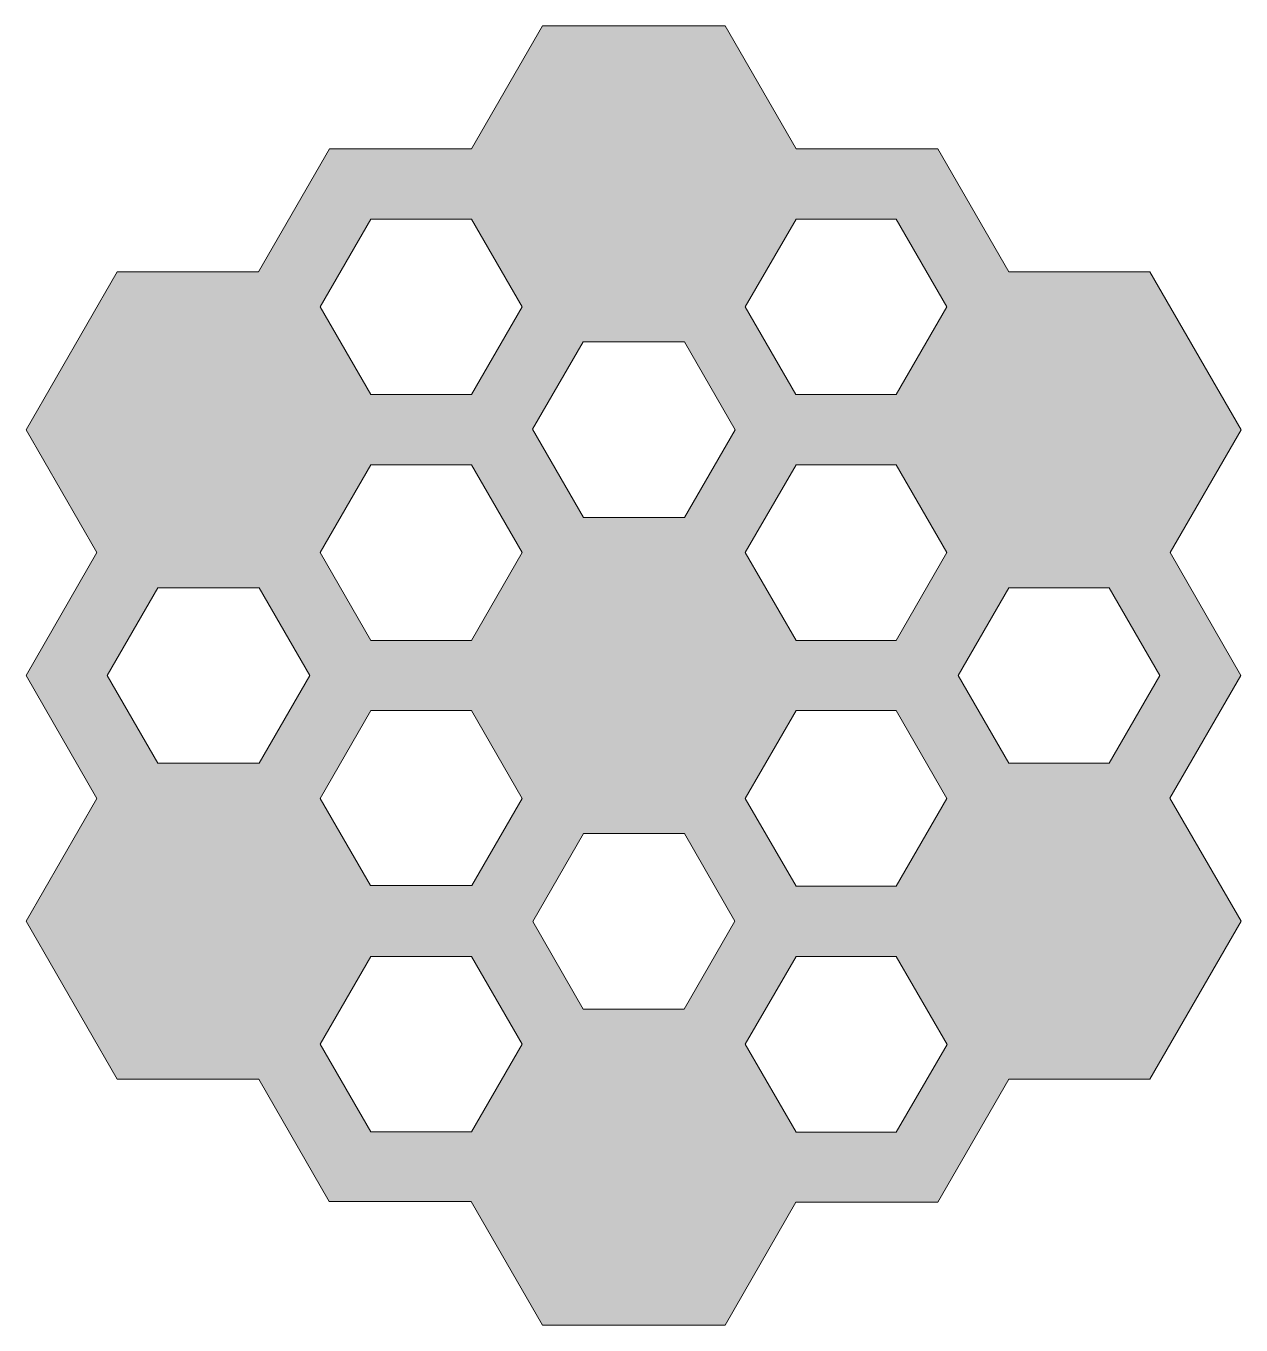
# Model space of a CAD drawing. Header units: inches. Extents: x -30.4 to 4.2, y -22 to 15.
import ezdxf

# ---------------------------------------------------------------- set-up
doc = ezdxf.new("R2010")
doc.units = ezdxf.units.IN
doc.header["$MEASUREMENT"] = 0
doc.layers.add('Layer 1', color=7, linetype='Continuous')

msp = doc.modelspace()

# ---------------------------------------------------------------- hatches: boundary and pattern name
at = {"layer": 'Layer 1', "true_color": 0xaaaaaa}
h = msp.add_hatch(color=253, dxfattribs=at)
h.dxf.hatch_style = 2
h.paths.add_polyline_path([(4.236, -3.527), (2.217, -0.031), (4.238, 3.469), (1.64, 7.969), (-2.37, 7.969), (-4.391, 11.469), (-4.407, 11.469), (-8.432, 11.469), (-10.453, 14.969), (-15.649, 14.969), (-17.67, 11.469), (-21.711, 11.469), (-23.731, 7.969), (-27.756, 7.969), (-30.354, 3.469), (-28.334, -0.03), (-30.355, -3.531), (-28.334, -7.032), (-30.354, -10.531), (-27.756, -15.031), (-23.728, -15.031), (-21.719, -18.512), (-17.681, -18.512), (-15.649, -22.031), (-10.453, -22.031), (-8.433, -18.532), (-4.396, -18.532), (-2.375, -15.031), (1.64, -15.031), (4.238, -10.531), (2.215, -7.027)])
h.paths.add_polyline_path([(-14.491, -13.031), (-15.929, -10.541), (-14.48, -8.031), (-11.611, -8.031), (-10.169, -10.53), (-11.612, -13.031)])
h.paths.add_polyline_path([(-21.983, -7.03), (-20.54, -4.531), (-17.67, -4.531), (-16.227, -7.031), (-17.659, -9.512), (-20.55, -9.512)])
h.paths.add_polyline_path([(-20.539, 2.469), (-17.67, 2.469), (-16.227, -0.031), (-17.67, -2.531), (-20.54, -2.531), (-21.983, -0.032)])
h.paths.add_polyline_path([(-4.136, -0.027), (-5.577, -2.531), (-8.432, -2.531), (-9.876, -0.031), (-8.432, 2.469), (-5.577, 2.469)])
h.paths.add_polyline_path([(-5.577, -9.532), (-8.432, -9.532), (-9.876, -7.031), (-8.431, -4.529), (-5.577, -4.529), (-4.134, -7.031)])
h.paths.add_polyline_path([(-11.608, 5.969), (-10.165, 3.47), (-11.609, 0.969), (-14.48, 0.969), (-15.93, 3.481), (-14.494, 5.969)])
h.paths.add_polyline_path([(0.483, -6.031), (-2.374, -6.031), (-3.816, -3.533), (-2.371, -1.031), (0.483, -1.031), (1.926, -3.531)])
h.paths.add_polyline_path([(-5.576, 4.471), (-8.433, 4.471), (-9.876, 6.969), (-8.432, 9.469), (-5.577, 9.469), (-4.134, 6.969)])
h.paths.add_polyline_path([(-16.227, 6.969), (-17.67, 4.469), (-20.539, 4.469), (-21.983, 6.969), (-20.539, 9.469), (-17.67, 9.469)])
h.paths.add_polyline_path([(-26.602, -1.031), (-23.717, -1.031), (-22.274, -3.531), (-23.717, -6.031), (-26.602, -6.031), (-28.046, -3.531)])
h.paths.add_polyline_path([(-20.539, -11.531), (-17.67, -11.531), (-16.227, -14.031), (-17.67, -16.531), (-20.535, -16.531), (-21.981, -14.027)])
h.paths.add_polyline_path([(-8.431, -16.534), (-9.876, -14.031), (-8.432, -11.531), (-5.577, -11.531), (-4.127, -14.042), (-5.577, -16.534)])

# ---------------------------------------------------------------- linework, layer by layer
at = {"layer": 'Layer 1', "color": 7, "lineweight": 18, "true_color": 0xffffff}
for points in [[(4.236, -3.527), (2.217, -0.031), (4.238, 3.469), (1.64, 7.969), (-2.37, 7.969), (-4.391, 11.469), (-4.407, 11.469), (-8.432, 11.469), (-10.453, 14.969), (-15.649, 14.969), (-17.67, 11.469), (-21.711, 11.469), (-23.731, 7.969), (-27.756, 7.969), (-30.354, 3.469), (-28.334, -0.03), (-30.355, -3.531), (-28.334, -7.032), (-30.354, -10.531), (-27.756, -15.031), (-23.728, -15.031), (-21.719, -18.512), (-17.681, -18.512), (-15.649, -22.031), (-10.453, -22.031), (-8.433, -18.532), (-4.396, -18.532), (-2.375, -15.031), (1.64, -15.031), (4.238, -10.531), (2.215, -7.027), (4.236, -3.527)], [(-16.227, 6.969), (-17.67, 4.469), (-20.539, 4.469), (-21.983, 6.969), (-20.539, 9.469), (-17.67, 9.469), (-16.227, 6.969)], [(-5.576, 4.471), (-8.433, 4.471), (-9.876, 6.969), (-8.432, 9.469), (-5.577, 9.469), (-4.134, 6.969), (-5.576, 4.471)], [(-11.608, 5.969), (-10.165, 3.47), (-11.609, 0.969), (-14.48, 0.969), (-15.93, 3.481), (-14.494, 5.969), (-11.608, 5.969)], [(-20.539, 2.469), (-17.67, 2.469), (-16.227, -0.031), (-17.67, -2.531), (-20.54, -2.531), (-21.983, -0.032), (-20.539, 2.469)], [(-4.136, -0.027), (-5.577, -2.531), (-8.432, -2.531), (-9.876, -0.031), (-8.432, 2.469), (-5.577, 2.469), (-4.136, -0.027)], [(-26.602, -1.031), (-23.717, -1.031), (-22.274, -3.531), (-23.717, -6.031), (-26.602, -6.031), (-28.046, -3.531), (-26.602, -1.031)], [(0.483, -6.031), (-2.374, -6.031), (-3.816, -3.533), (-2.371, -1.031), (0.483, -1.031), (1.926, -3.531), (0.483, -6.031)], [(-21.983, -7.03), (-20.54, -4.531), (-17.67, -4.531), (-16.227, -7.031), (-17.659, -9.512), (-20.55, -9.512), (-21.983, -7.03)], [(-5.577, -9.532), (-8.432, -9.532), (-9.876, -7.031), (-8.431, -4.529), (-5.577, -4.529), (-4.134, -7.031), (-5.577, -9.532)], [(-14.491, -13.031), (-15.929, -10.541), (-14.48, -8.031), (-11.611, -8.031), (-10.169, -10.53), (-11.612, -13.031), (-14.491, -13.031)], [(-20.539, -11.531), (-17.67, -11.531), (-16.227, -14.031), (-17.67, -16.531), (-20.535, -16.531), (-21.981, -14.027), (-20.539, -11.531)], [(-8.431, -16.534), (-9.876, -14.031), (-8.432, -11.531), (-5.577, -11.531), (-4.127, -14.042), (-5.577, -16.534), (-8.431, -16.534)]]:
    msp.add_lwpolyline(points, dxfattribs=at)

doc.saveas('drawing.dxf')
